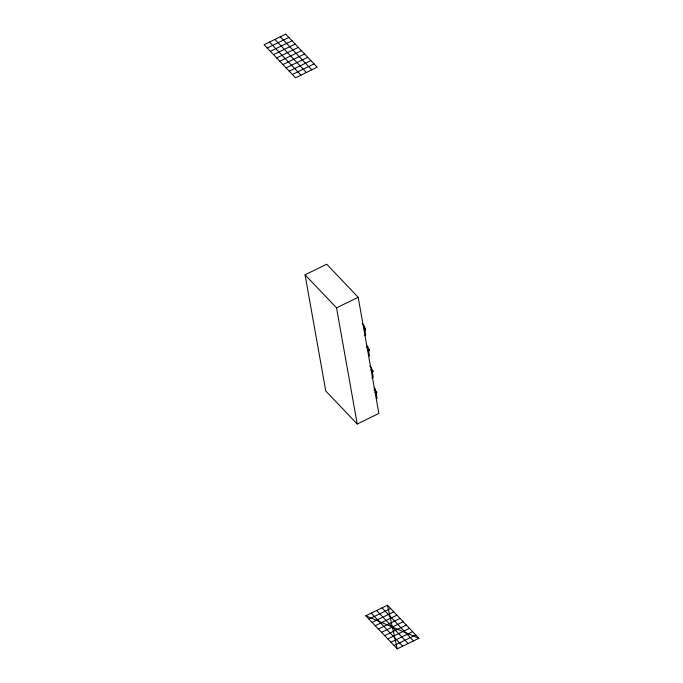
<?xml version="1.0" encoding="UTF-8"?>
<svg xmlns="http://www.w3.org/2000/svg" width="683" height="683" viewBox="0 0 683 683"><rect width="100%" height="100%" fill="white"/><g stroke="black" fill="none" stroke-linecap="round" stroke-linejoin="round"><path stroke-width="1.02" d="M364.244 328.958L365.32 328.429L365.431 329.061L364.363 329.582M368.555 349.927L367.65 349.79L368.026 350.191L369.102 349.662L369.213 350.294L368.146 350.814M371.808 371.424L372.884 370.895L372.995 371.526L371.894 371.894M376.12 392.392L375.215 392.264L375.59 392.657L376.666 392.127L376.777 392.759L375.863 392.623M267.232 48.032L288.875 37.454M270.383 51.336L292.017 40.758M273.524 54.649L295.167 44.071M276.675 57.953L298.309 47.375M279.817 61.257L301.459 50.679M282.967 64.561L304.601 53.983M286.109 67.865L307.751 57.287M289.259 71.177L310.893 60.599M292.401 74.481L314.043 63.903M305.07 274.805L326.713 264.227L358.174 297.284L378.86 413.446L357.226 424.023L325.765 390.966L305.07 274.805L336.531 307.862L357.226 424.023M336.531 307.862L358.174 297.284M363.518 327.37L364.056 327.106L365.32 328.429M364.261 335.609L365.704 334.901L364.03 325.535L362.229 323.64M366.37 347.476L367.813 346.768L369.486 356.133M371.082 369.836L371.62 369.571L372.884 370.895M371.825 378.075L373.268 377.366L371.595 368L369.793 366.105M373.934 389.942L375.377 389.233L377.05 398.599M365.815 615.793L387.449 605.215L418.91 638.272L397.267 648.85L365.815 615.793L418.91 638.272M368.957 619.097L390.599 608.519M372.107 622.401L393.741 611.823M375.249 625.713L396.891 615.135M378.399 629.017L400.033 618.439M381.541 632.321L403.183 621.743M384.691 635.625L406.325 625.047M387.833 638.929L409.476 628.351M390.983 642.242L412.617 631.664M394.125 645.546L415.768 634.968M367.676 349.952L368.111 350.661M375.24 392.418L375.676 393.126M280.32 36.797L311.781 69.854M274.908 39.443L306.368 72.492M269.503 42.081L300.955 75.139M365.431 329.061L364.056 327.106M366.609 345.504L367.813 346.768M369.102 349.662L367.838 348.339L369.213 350.294M371.731 370.203L372.995 371.526M374.182 387.97L375.377 389.233M376.666 392.127L375.402 390.813L375.513 391.436M382.045 607.861L413.497 640.919M376.632 610.508L408.093 643.557M371.219 613.146L402.68 646.203M387.449 605.215L397.267 648.85M376 392.742A6.378 4.405 -43.6 0 1 376.342 394.62M372.218 371.509A6.378 4.405 -43.6 0 1 372.559 373.388M364.654 329.044A6.378 4.405 -43.6 0 1 364.995 330.913M368.436 350.277A6.378 4.405 -43.6 0 1 368.777 352.155M285.733 34.15L264.09 44.728L295.551 77.785L317.185 67.207L285.733 34.15"/></g></svg>
